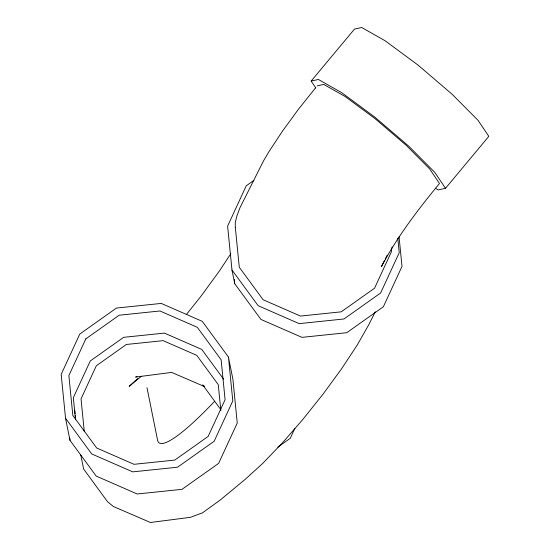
<?xml version="1.0" encoding="UTF-8"?>
<svg xmlns="http://www.w3.org/2000/svg" width="550" height="550" viewBox="0 0 550 550"><rect width="100%" height="100%" fill="white"/><g stroke="black" fill="none" stroke-linecap="round" stroke-linejoin="round"><path stroke-width="0.82" d="M235.262 227.054L235.276 222.564L236.885 215.909L240.061 207.549L263.643 160.634L269.06 151.491L282.418 131.203L298.347 109.409L315.755 87.608M391.593 249.212L392.15 246.923M294.855 428.381L290.276 438.295L277.805 447.136M391.366 249.782L391.531 251.481L374.578 288.2L341.234 311.836L300.438 316.064L263.127 299.75L239.291 267.272L235.317 227.322M384.526 260.446L381.487 266.489C397.361 236.596 418.021 209.55 439.484 183.487L429.674 168.946L406.113 145.221L375.1 118.676L344.96 96.422L323.757 84.425L317.178 85.896M385.289 258.933L387.186 255.159M375.306 311.774L368.782 324.686L357.273 344.974L341.708 368.61L323.153 393.999L302.864 419.402L282.239 443.094L262.666 463.451L245.486 479.091L220.509 499.792L202.531 512.813L190.479 517.309L150.473 522.5L113.444 506.543L107.511 501.676L83.641 469.054L80.795 454.939M230.725 253.825L219.402 271.019L200.846 296.409L186.436 314.462M315.837 88.034L311.149 81.084L354.461 29.116L361.687 27.5L384.979 40.679L418.096 65.127L452.162 94.291L478.053 120.354L488.826 136.331L445.514 188.299L438.288 189.915L435.373 188.272M137.803 378.489L129.216 386.313L141.439 376.186M253.846 180.407L246.242 185.797L227.617 226.126L231.976 270.016L234.747 283.745L260.934 319.433L301.929 337.356L346.741 332.709L383.377 306.742L402.002 266.406L399.066 236.864M137.012 376.544L135.575 377.08L171.641 372.405L204.242 386.457M311.149 81.084L318.374 79.468L341.667 92.647L374.784 117.095L408.849 146.259L434.741 172.322L445.514 188.299M204.449 386.327L202.744 384.931L220.756 409.551M231.976 270.016L258.163 305.704L299.159 323.627L343.977 318.979L380.607 293.006L399.238 252.677L397.808 238.329M228.429 357.026L202.242 321.337L161.253 303.421L116.435 308.069L79.805 334.036L61.174 374.371L65.539 418.261L70.001 440.378L96.188 476.066L137.177 493.989L181.995 489.342L218.625 463.375L237.256 423.039L232.891 379.149L228.429 357.026L232.794 400.916L214.163 441.251L177.533 467.218L132.722 471.866L91.726 453.949L65.539 418.261M223.554 379.129L201.747 349.415L164.429 333.101L123.633 337.329L90.296 360.965L73.336 397.684L75.536 419.781M146.988 387.64L157.596 440.275A124.534 19.841 -51.4 0 0 214.39 401.507M234.327 279.531L234.747 283.745M220.853 410.603L218.274 384.643L196.783 355.362L163.151 340.656L126.376 344.472L96.326 365.777L81.036 398.874L84.287 431.537M74.745 410.259L75.082 413.655M75.247 415.36L75.591 418.756M69.747 437.848L70.001 440.378M85.834 338.848L68.874 375.561L72.847 415.511L96.683 447.996L134.001 464.31L174.79 460.075L208.134 436.439L225.094 399.726L221.121 359.776L197.285 327.291L159.968 310.977L119.178 315.212L85.834 338.848"/></g></svg>
